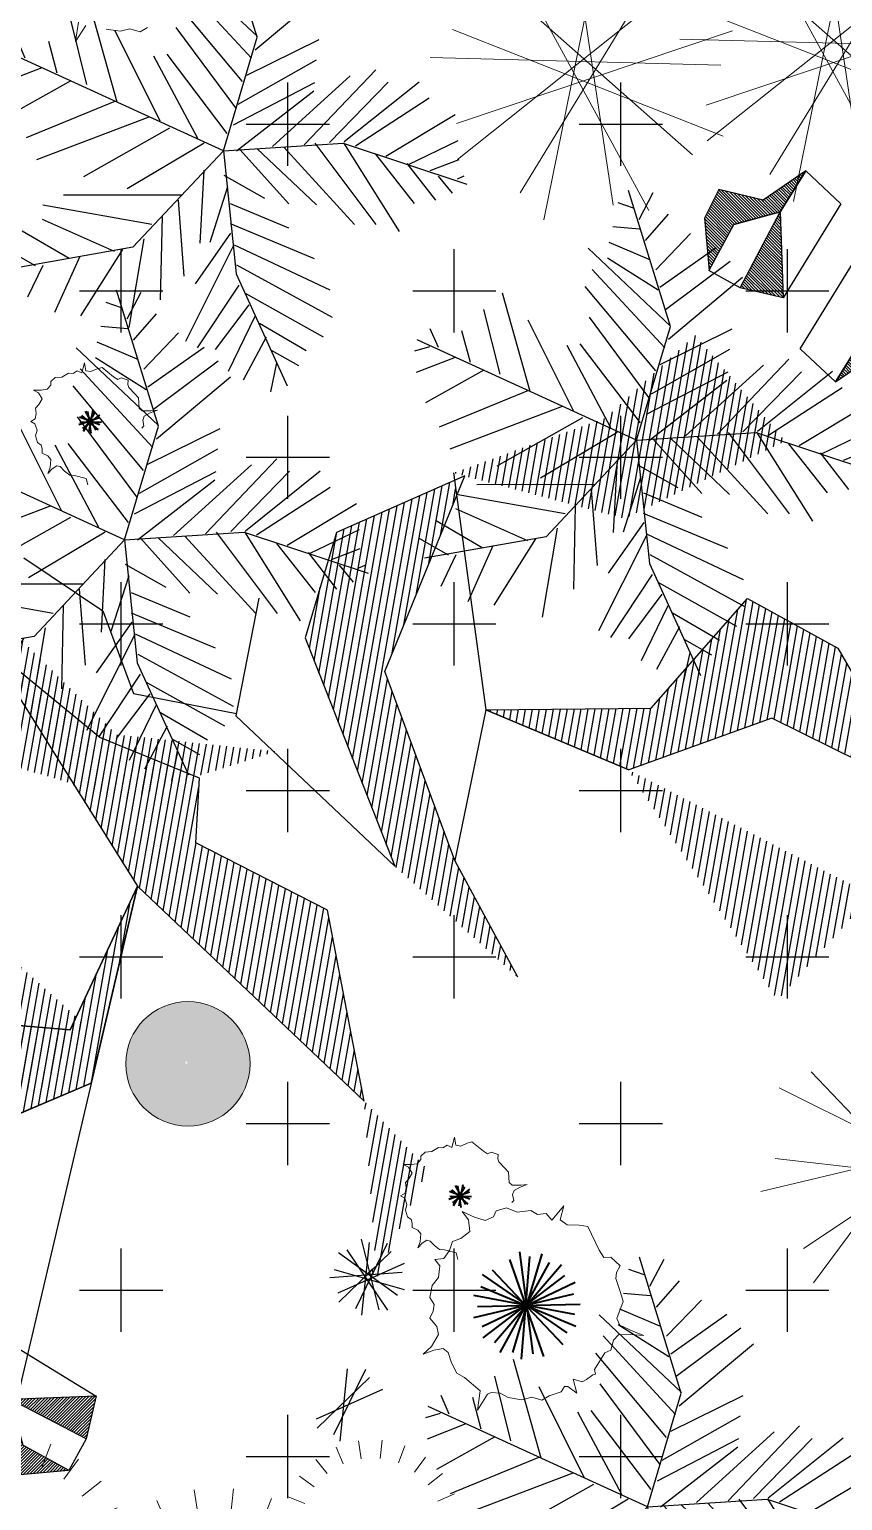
# Model space of a CAD drawing. Header units: millimetres. Extents: x 1933 to 24107, y 1228 to 18074.
# Drawn here: x 11360 to 12309, y 2559 to 4276 of the extents above; entities that cross this region are included whole.
import ezdxf

# ---------------------------------------------------------------- set-up
doc = ezdxf.new("R2010")
doc.units = ezdxf.units.MM
doc.layers.add('marc det', color=74, linetype='Continuous', lineweight=18)
doc.styles.add('ATTR', font='romans.shx', dxfattribs={"width": 0.8, "height": 0.470416})
pattern_1 = [(260.041842, (-11869.347, -26630.309), (-7.8804593, 1.3836046), [])]

# ---------------------------------------------------------------- blocks, each defined once
blk = doc.blocks.new('fff')
at = {"color": 93}
for p, q in [((80686.8, 24306.7), (80654.6, 24332.5)), ((80799.9, 23710.9), (80683.3, 24344.1)), ((80698.9, 24286.1), (80727, 24332.5)), ((80702.9, 24234.5), (80610.4, 24296.4)), ((80719, 24152), (80558.1, 24229.3)), ((80715, 24193.2), (80771.3, 24260.3)), ((80735.1, 24110.7), (80851.8, 24244.8)), ((80743.1, 24017.9), (80916.2, 24229.3)), ((80743.1, 24023), (80525.9, 24162.3)), ((80767.3, 23894.1), (80896, 24131.3)), ((81099.8, 23810.9), (81333.1, 24110.8)), ((81101.3, 23811.5), (81145.5, 24110.7)), ((81290.4, 24115.9), (81302.4, 24074.6)), ((80759.2, 23925), (80493.7, 24105.5)), ((81189.8, 24074.6), (81213.9, 23961.1)), ((81230, 24090.1), (81266.2, 24028.2)), ((80260.3, 23945.6), (80252.3, 24033.3)), ((80980.5, 23775.4), (81057, 24059.1)), ((81044.9, 23790.9), (81105.3, 24069.4)), ((81153.6, 24054), (81161.6, 23894.1)), ((81286.3, 24043.6), (81366.8, 24054)), ((80450.1, 23760.9), (80216.8, 23994.2)), ((80316.6, 24028.2), (80328.7, 23883.7)), ((80373, 24002.4), (80413.2, 23796.1)), ((80405.2, 24023), (80529.9, 23754.8)), ((80638.5, 23734.2), (80457.5, 23992.1)), ((80787.4, 23785.7), (80900.1, 24007.5)), ((80912.1, 23749.6), (80996.6, 24002.4)), ((81250.1, 23997.2), (81342.7, 23986.9)), ((80529.9, 23976.6), (80767.3, 23863.1)), ((80843.7, 23729), (80924.2, 23981.7)), ((80272.4, 23930.2), (80179.8, 23914.7)), ((81201.8, 23930.2), (81334.6, 23909.5)), ((81169.6, 23894.1), (81342.7, 23832.2)), ((80348.8, 23863.1), (80187.9, 23832.2)), ((80570.1, 23863.1), (80787.4, 23765.1)), ((81129.4, 23847.6), (81334.6, 23780.6)), ((80799.9, 23710.9), (81099.8, 23810.9)), ((81069.1, 23796.1), (81318.5, 23729)), ((80429.3, 23780.6), (80220.1, 23770.3)), ((80799.9, 23710.9), (80450.1, 23760.9)), ((81000.7, 23775.4), (81189.8, 23672.3)), ((80485.6, 23749.6), (80268.4, 23646.5)), ((80562.1, 23744.5), (80377, 23620.7)), ((80622.4, 23734.2), (80465.5, 23605.2)), ((80727, 23723.8), (80562.1, 23620.7)), ((80871.9, 23729), (81089.2, 23615.5)), ((80924.2, 23749.6), (81141.5, 23646.5)), ((80799.9, 23710.9), (80550, 23494.4)), ((80827.6, 23677.4), (80783.4, 23486.6)), ((80799.9, 23710.9), (80999.9, 23461)), ((80819.6, 23682.6), (81069.1, 23605.2)), ((80727, 23646.5), (80578.2, 23600)), ((80747.2, 23672.3), (80759.2, 23548.5)), ((80855.8, 23641.3), (80823.6, 23424.7)), ((80694.9, 23615.5), (80731.1, 23450.4)), ((80884, 23610.4), (81157.6, 23548.5)), ((80630.5, 23569.1), (80465.5, 23569.1)), ((80650.6, 23584.6), (80702.9, 23347.3)), ((80900.1, 23584.6), (80839.7, 23311.2)), ((80606.3, 23543.3), (80324.7, 23502)), ((80610.4, 23543.3), (80658.7, 23264.7)), ((80956.4, 23522.7), (80871.9, 23264.7)), ((80936.3, 23543.3), (81209.9, 23502)), ((80550, 23494.4), (80383.4, 23211.1)), ((80570.1, 23507.2), (80602.3, 23218.3)), ((80980.5, 23491.7), (81201.8, 23455.6)), ((80529.9, 23471.1), (80328.7, 23465.9)), ((80521.8, 23445.3), (80546, 23208)), ((81000.7, 23460.8), (80892, 23202.8)), ((80999.9, 23461), (81099.8, 23127.8)), ((81004.7, 23460.8), (81250.1, 23388.5)), ((80501.7, 23419.5), (80352.8, 23424.7)), ((81012.7, 23429.8), (81230, 23342.1)), ((80485.6, 23388.5), (80324.7, 23362.8)), ((80477.6, 23367.9), (80489.7, 23223.5)), ((81024.8, 23373.1), (80976.5, 23213.2)), ((80457.5, 23331.8), (80328.7, 23316.3)), ((81036.9, 23347.3), (81234, 23259.6)), ((80437.3, 23300.9), (80445.4, 23218.3)), ((81053, 23290.5), (81016.7, 23171.9)), ((81053, 23285.4), (81181.7, 23213.2)), ((80417.2, 23269.9), (80344.8, 23239)), ((81073.1, 23228.6), (81141.5, 23182.2)), ((81073.1, 23202.8), (81057, 23146.1)), ((81097.2, 23156.4), (81113.3, 23146.1))]:
    blk.add_line(p, q, dxfattribs=at)
at = {"color": 93, "style": 'ATTR', "width": 0.8, "flags": 9}
blk.add_attdef('ESTCODE', (80799.9, 23710.9), '', height=0.00304, dxfattribs=at)
blk = doc.blocks.new('pzzzzzzzzz')
at = {"layer": 'marc det', "color": 85, "lineweight": 0}
for p, q in [((-11.87, 110.3), (16.91, -81.7)), ((-29.44, -91.45), (9.18, 98.82)), ((56.07, 92.13), (-45.29, -73.45)), ((-75.6, 80.55), (69.86, -48.02)), ((40.62, -85.29), (-52.09, 85.29)), ((-87.07, -51.13), (64.82, 69.8)), ((90.33, -35.54), (-90.33, 35.54)), ((96.44, 34.53), (-87.65, -27.16)), ((-105.3, 16.8), (88.78, 11.81))]:
    blk.add_line(p, q, dxfattribs=at)
blk = doc.blocks.new('Tree Clump 1')
for p, q in [((35.416, 90.295), (33.513, 97.397)), ((42.83, 98.624), (42.83, 91.424)), ((50.244, 90.295), (52.148, 97.397)), ((28.462, 87.511), (24.83, 93.801)), ((57.198, 87.511), (60.83, 93.801)), ((22.519, 82.936), (17.374, 88.08)), ((63.142, 82.936), (68.286, 88.08)), ((17.938, 76.995), (11.653, 80.624)), ((67.722, 76.995), (74.007, 80.624)), ((14.976, 70.088), (8.057, 71.942)), ((70.684, 70.088), (77.603, 71.942)), ((0.83, 59.624), (0.83, 47.624)), ((6.83, 62.624), (14.03, 62.624)), ((78.83, 62.624), (71.63, 62.624)), ((-11.528, 45.743), (-14.699, 57.58)), ((13.188, 45.743), (16.359, 57.58)), ((70.684, 55.161), (77.603, 53.307)), ((-89.17, 47.624), (-89.17, 38.024)), ((-23.117, 41.102), (-29.17, 51.586)), ((24.777, 41.102), (30.83, 51.586)), ((67.722, 48.253), (74.007, 44.624)), ((-108.328, 32.806), (-113.17, 41.193)), ((-99.056, 36.519), (-101.593, 45.989)), ((-79.284, 36.519), (-76.746, 45.989)), ((-70.012, 32.806), (-65.17, 41.193)), ((-33.023, 33.477), (-41.596, 42.051)), ((34.683, 33.477), (43.256, 42.051)), ((63.142, 42.313), (68.286, 37.168)), ((57.198, 37.738), (60.83, 31.447)), ((-116.252, 26.706), (-123.111, 33.565)), ((-62.088, 26.706), (-55.229, 33.565)), ((-40.656, 23.576), (-51.132, 29.624)), ((42.316, 23.576), (52.792, 29.624)), ((-122.359, 18.786), (-130.739, 23.624)), ((-126.309, 9.575), (-135.534, 12.047)), ((-45.593, 12.063), (-57.125, 15.153)), ((47.253, 12.063), (58.785, 15.153)), ((-137.17, -0.376), (-127.57, -0.376)), ((-59.17, -0.376), (-47.17, -0.376)), ((60.83, -0.376), (48.83, -0.376)), ((-126.309, -10.327), (-135.534, -12.799)), ((-45.593, -12.815), (-57.125, -15.905)), ((47.253, -12.815), (58.785, -15.905)), ((-122.359, -19.538), (-130.739, -24.376)), ((-116.252, -27.458), (-123.111, -34.317)), ((-62.088, -27.458), (-55.229, -34.317)), ((-40.656, -24.328), (-51.132, -30.376)), ((42.316, -24.328), (52.792, -30.376)), ((-108.328, -33.558), (-113.17, -41.945)), ((-70.012, -33.558), (-65.17, -41.945)), ((-33.023, -34.229), (-41.596, -42.802)), ((34.683, -34.229), (43.256, -42.802)), ((-99.056, -37.271), (-101.593, -46.74)), ((-89.17, -48.376), (-89.17, -38.776)), ((-79.284, -37.271), (-76.746, -46.74)), ((-23.117, -41.854), (-29.17, -52.337)), ((-11.528, -46.495), (-14.699, -58.331)), ((13.188, -46.495), (16.359, -58.331)), ((24.777, -41.854), (30.83, -52.337)), ((0.83, -60.376), (0.83, -48.376))]:
    blk.add_line(p, q)
for points in [[(42.332, 62.85), (41.874, 61.676), (43.476, 62.263)], [(0, 0), (-0.763, -1.956), (1.907, -0.978)], [(-89.834, -0.075), (-90.444, -1.64), (-88.309, -0.857)]]:
    blk.add_lwpolyline(points, close=True)
at = {"style": 'ATTR', "width": 0.8, "flags": 9}
blk.add_attdef('ESTCODE', (0, 0), '', height=0.000432, dxfattribs=at)
blk = doc.blocks.new('stoun')
at = {"color": 49, "lineweight": -2}
for p, q in [((98342.5, 26377.7), (98557.9, 26728.3)), ((98569.6, 26407.8), (98557.4, 26728.3)), ((98675.1, 26608.8), (98557.4, 26726.5)), ((98679, 26616.2), (98569.8, 26725.4)), ((98682.9, 26623.7), (98584.6, 26722)), ((98686.8, 26631.1), (98599.4, 26718.5)), ((98671.2, 26601.4), (98557.9, 26714.7)), ((98667.3, 26593.9), (98558.3, 26702.9)), ((98663.4, 26586.5), (98558.8, 26691.1)), ((98659.5, 26579.1), (98559.2, 26679.3)), ((98655.6, 26571.6), (98559.7, 26667.5)), ((98690.7, 26638.5), (98614.1, 26715.1)), ((98694.6, 26646), (98628.9, 26711.7)), ((98698.5, 26653.4), (98643.6, 26708.3)), ((98702.4, 26660.8), (98658.4, 26704.8)), ((98706.3, 26668.3), (98673.2, 26701.4)), ((98710.2, 26675.7), (98687.9, 26698)), ((98714.1, 26683.1), (98702.7, 26694.5)), ((98718, 26690.6), (98717.5, 26691.1)), ((98718.2, 26690.9), (98835.7, 26626.9)), ((98651.7, 26564.2), (98560.1, 26655.7)), ((98647.8, 26556.8), (98560.6, 26644)), ((98643.9, 26549.3), (98561, 26632.2)), ((98640, 26541.9), (98561.5, 26620.4)), ((98636.1, 26534.5), (98561.9, 26608.6)), ((98837.4, 26593.8), (98824.6, 26606.6)), ((98836.3, 26606.3), (98828.6, 26614)), ((98835.2, 26618.7), (98832.6, 26621.3)), ((98632.2, 26527), (98562.4, 26596.8)), ((98628.3, 26519.6), (98562.8, 26585)), ((98624.4, 26512.2), (98563.3, 26573.3)), ((98620.5, 26504.7), (98563.7, 26561.5)), ((98845.1, 26506.8), (98796.6, 26555.3)), ((98844, 26519.2), (98800.6, 26562.6)), ((98842.9, 26531.7), (98804.6, 26570)), ((98841.8, 26544.1), (98808.6, 26577.3)), ((98840.7, 26556.5), (98812.6, 26584.6)), ((98839.6, 26569), (98816.6, 26592)), ((98838.5, 26581.4), (98820.6, 26599.3)), ((98616.6, 26497.3), (98564.2, 26549.7)), ((98612.7, 26489.9), (98564.6, 26537.9)), ((98608.8, 26482.4), (98565.1, 26526.1)), ((98604.9, 26475), (98565.5, 26514.3)), ((98601, 26467.6), (98566, 26502.6)), ((98844.4, 26416.8), (98764.6, 26496.6)), ((98848.2, 26424.4), (98768.6, 26503.9)), ((98851.7, 26432.2), (98772.6, 26511.3)), ((98850.6, 26444.7), (98776.6, 26518.6)), ((98849.5, 26457.1), (98780.6, 26525.9)), ((98848.4, 26469.5), (98784.6, 26533.3)), ((98847.3, 26482), (98788.6, 26540.6)), ((98846.2, 26494.4), (98792.6, 26548)), ((98597.1, 26460.1), (98566.4, 26490.8)), ((98593.2, 26452.7), (98566.9, 26479)), ((98589.3, 26445.3), (98567.3, 26467.2)), ((98585.4, 26437.8), (98567.8, 26455.4)), ((98581.5, 26430.4), (98568.2, 26443.6)), ((98569.6, 26407.8), (98741.6, 26454.3)), ((98803.5, 26333), (98694.9, 26441.7)), ((98807.2, 26340.7), (98703.8, 26444.1)), ((98811, 26348.3), (98712.7, 26446.5)), ((98814.7, 26355.9), (98721.7, 26448.9)), ((98818.4, 26363.5), (98730.6, 26451.3)), ((98822.1, 26371.1), (98739.5, 26453.7)), ((98825.8, 26378.7), (98744.6, 26459.9)), ((98829.6, 26386.3), (98748.6, 26467.3)), ((98833.3, 26394), (98752.6, 26474.6)), ((98837, 26401.6), (98756.6, 26481.9)), ((98840.7, 26409.2), (98760.6, 26489.3)), ((98473.4, 26254.3), (98569.6, 26407.8)), ((98601.5, 26342.4), (98556.7, 26387.2)), ((98608.2, 26347), (98561.1, 26394.2)), ((98615, 26351.6), (98565.4, 26401.1)), ((98577.6, 26423), (98568.7, 26431.9)), ((98573.7, 26415.5), (98569.1, 26420.1)), ((98569.8, 26408.1), (98569.6, 26408.3)), ((98621.7, 26356.2), (98570, 26407.9)), ((98628.4, 26360.8), (98578.9, 26410.3)), ((98638.2, 26362.3), (98587.8, 26412.7)), ((98653.2, 26358.7), (98596.8, 26415.1)), ((98668.1, 26355.1), (98605.7, 26417.5)), ((98683.1, 26351.5), (98614.6, 26420)), ((98698, 26347.8), (98623.5, 26422.4)), ((98713, 26344.2), (98632.4, 26424.8)), ((98728, 26340.6), (98641.4, 26427.2)), ((98742.9, 26337), (98650.3, 26429.6)), ((98757.9, 26333.3), (98659.2, 26432)), ((98772.8, 26329.7), (98668.1, 26434.4)), ((98787.8, 26326.1), (98677.1, 26436.8)), ((98799.8, 26325.4), (98686, 26439.2)), ((98473.4, 26254.3), (98342.5, 26377.7)), ((98547.8, 26305.4), (98521.8, 26331.4)), ((98554.5, 26310), (98526.1, 26338.4)), ((98561.2, 26314.7), (98530.5, 26345.4)), ((98567.9, 26319.3), (98534.9, 26352.3)), ((98574.6, 26323.9), (98539.2, 26359.3)), ((98581.4, 26328.5), (98543.6, 26366.3)), ((98588.1, 26333.1), (98548, 26373.2)), ((98594.8, 26337.7), (98552.3, 26380.2)), ((98500.8, 26273.1), (98491.2, 26282.7)), ((98507.5, 26277.7), (98495.6, 26289.6)), ((98514.2, 26282.3), (98499.9, 26296.6)), ((98520.9, 26287), (98504.3, 26303.6)), ((98527.6, 26291.6), (98508.7, 26310.5)), ((98534.3, 26296.2), (98513, 26317.5)), ((98541.1, 26300.8), (98517.4, 26324.5)), ((98473.9, 26254.6), (98473.7, 26254.8)), ((98480.6, 26259.3), (98478.1, 26261.8)), ((98487.3, 26263.9), (98482.5, 26268.7)), ((98494, 26268.5), (98486.8, 26275.7))]:
    blk.add_line(p, q, dxfattribs=at)
for points in [[(98557.4, 26728.3), (98718.2, 26690.9), (98569.6, 26407.8), (98557.4, 26728.3)], [(98473.4, 26254.3), (98632.6, 26363.7), (98798.8, 26323.4), (98851.7, 26431.7), (98834.7, 26625.1), (98741.6, 26454.3), (98569.6, 26407.8), (98473.4, 26254.3)]]:
    blk.add_lwpolyline(points, dxfattribs=at)

msp = doc.modelspace()

# ---------------------------------------------------------------- hatches: boundary and pattern name
at = {"lineweight": -2}
h = msp.add_hatch(dxfattribs=at)
h.set_pattern_fill('ANSI31', color=254, scale=2.52, angle=305.0418, style=0)
h.set_pattern_definition(pattern_1)
h.paths.add_polyline_path([(11854.8, 3758.5), (12032.7, 3822.5), (12137.1, 3919.4), (12242, 3795.7), (12054.9, 3705.3)])
h.paths.add_polyline_path([(11307.8, 3559.4), (11485.7, 3275.9), (11750.7, 3025), (11707.7, 3247.8), (11554, 3326.5), (11558.1, 3401.9), (11441.7, 3449.7)])
h.paths.add_polyline_path([(10654.2, 3745.6), (10813.1, 3776.7), (10908.7, 3855.8), (11009.1, 3994.9), (10910.7, 3721.8), (10749.9, 3688.1)])
h.paths.add_polyline_path([(10800.9, 4354.5), (10980.5, 4444.1), (11028, 4521.4), (11096, 4376.1), (11135.3, 4339.4), (11160.8, 4219.1), (10931.4, 4263.2)])
h.paths.add_polyline_path([(10650.1, 4006.9), (10463, 3799.6), (10209.4, 4028.5), (10419, 4020.6), (10505.8, 4081.5), (10561.1, 4168), (10646.2, 4105)])
at = {"lineweight": 25}
h = msp.add_hatch(dxfattribs=at)
h.set_pattern_fill('AR-CONC', color=41, scale=0.875, angle=54.9848, style=0)
h.set_pattern_definition([(104.98479, (-25370.17, -67868.48), (102.89173, 122.55552), [16.66875, -183.35625]), (49.9848, (-25370.17, -67868.48), (-154.61028, 70.66786), [13.335, -146.685]), (155.4358, (-25361.6, -67858.26), (-51.7176, 193.2234), [14.16625, -155.82875]), (101.169, (-25406.58, -67842.97), (166.22913, 173.1538), [25.0031, -275.0344]), (151.6204, (-25392.72, -67828.54), (-58.1178, 294.3546), [21.2494, -233.7431]), (46.1688, (-25406.58, -67842.97), (-58.1173, 294.3547), [20.0025, -220.0275]), (75.98479, (-25384.72, -67831.15), (149.40723, 57.30657), [16.66875, -183.35625]), (20.9848, (-25384.72, -67831.15), (-100.96474, 136.76405), [13.335, -146.685]), (126.4362, (-25372.27, -67826.37), (48.442, 194.07053), [14.16625, -155.82875]), (92.48479, (-25370.17, -67868.477), (-59.043542, 44.665888), [0, -144.907, 0, -148.9075, 0, -147.24062]), (62.48479, (-25370.17, -67868.48), (-38.24376, 98.18225), [0, -84.8995, 0, -141.57325, 0, -56.118125]), (22.48479, (-25398.61, -67909.07), (72.18128, 94.29135), [0, -55.5625, 0, -173.355, 0, -230.02875]), (12.48479, (-25411.36, -67927.27), (56.14991, 118.91891), [0, -72.23125, 0, -115.1255, 0, -163.35375])])
edge = h.paths.add_edge_path()
edge.add_ellipse((11219.9, 4313.3), major_axis=(-128.4, 128.4), ratio=1, start_angle=225, end_angle=585)
h = msp.add_hatch(dxfattribs=at)
h.set_pattern_fill('AR-CONC', color=6, scale=0.875, angle=54.9848, style=0)
h.set_pattern_definition([(104.98479, (-25315.29, -68228.96), (102.89173, 122.55552), [16.66875, -183.35625]), (49.9848, (-25315.29, -68228.96), (-154.61028, 70.66786), [13.335, -146.685]), (155.4358, (-25306.72, -68218.74), (-51.7176, 193.2234), [14.16625, -155.82875]), (101.169, (-25351.7, -68203.45), (166.22913, 173.1538), [25.0031, -275.0344]), (151.6204, (-25337.84, -68189.02), (-58.1178, 294.3546), [21.2494, -233.7431]), (46.1688, (-25351.7, -68203.45), (-58.1173, 294.3547), [20.0025, -220.0275]), (75.98479, (-25329.84, -68191.63), (149.40723, 57.30657), [16.66875, -183.35625]), (20.9848, (-25329.84, -68191.63), (-100.96474, 136.76405), [13.335, -146.685]), (126.4362, (-25317.39, -68186.85), (48.442, 194.07053), [14.16625, -155.82875]), (92.48479, (-25315.29, -68228.96), (-59.043542, 44.665888), [0, -144.907, 0, -148.9075, 0, -147.24062]), (62.48479, (-25315.29, -68228.96), (-38.24376, 98.18225), [0, -84.8995, 0, -141.57325, 0, -56.118125]), (22.48479, (-25343.73, -68269.55), (72.18128, 94.29135), [0, -55.5625, 0, -173.355, 0, -230.02875]), (12.48479, (-25356.48, -68287.75), (56.14991, 118.91891), [0, -72.23125, 0, -115.1255, 0, -163.35375])])
edge = h.paths.add_edge_path()
edge.add_ellipse((11274.8, 3952.8), major_axis=(-128.4, 128.4), ratio=1, start_angle=225, end_angle=585)
h = msp.add_hatch(dxfattribs=at)
h.set_pattern_fill('AR-CONC', color=151, scale=0.875, angle=54.9848, style=0)
h.set_pattern_definition([(104.98479, (-24889.33, -68284.6), (102.89173, 122.55552), [16.66875, -183.35625]), (49.9848, (-24889.33, -68284.6), (-154.61028, 70.66786), [13.335, -146.685]), (155.4358, (-24880.76, -68274.39), (-51.7176, 193.2234), [14.16625, -155.82875]), (101.169, (-24925.74, -68259.1), (166.22913, 173.1538), [25.0031, -275.0344]), (151.6204, (-24911.88, -68244.66), (-58.1178, 294.3546), [21.2494, -233.7431]), (46.1688, (-24925.74, -68259.1), (-58.1173, 294.3547), [20.0025, -220.0275]), (75.98479, (-24903.88, -68247.27), (149.40723, 57.30657), [16.66875, -183.35625]), (20.9848, (-24903.88, -68247.27), (-100.96474, 136.76405), [13.335, -146.685]), (126.4362, (-24891.43, -68242.49), (48.442, 194.07053), [14.16625, -155.82875]), (92.48479, (-24889.33, -68284.6), (-59.043542, 44.665888), [0, -144.907, 0, -148.9075, 0, -147.24062]), (62.48479, (-24889.33, -68284.6), (-38.24376, 98.18225), [0, -84.8995, 0, -141.57325, 0, -56.118125]), (22.48479, (-24917.77, -68325.19), (72.18128, 94.29135), [0, -55.5625, 0, -173.355, 0, -230.02875]), (12.48479, (-24930.52, -68343.39), (56.14991, 118.91891), [0, -72.23125, 0, -115.1255, 0, -163.35375])])
edge = h.paths.add_edge_path()
edge.add_ellipse((11700.8, 3897.2), major_axis=(-128.4, 128.4), ratio=1, start_angle=225, end_angle=585)
at = {"lineweight": -2}
h = msp.add_hatch(dxfattribs=at)
h.set_pattern_fill('ANSI31', color=254, scale=2.52, angle=305.0418, style=0)
h.set_pattern_definition(pattern_1)
h.paths.add_polyline_path([(11765.3, 2819.3), (11824.5, 2945), (11750.7, 3025)])
h.paths.add_polyline_path([(11151.5, 2926.8), (11431.8, 3046.1), (11485.7, 3275.9), (11407.2, 3108.2), (11291.2, 3118)])
h.paths.add_polyline_path([(12233.1, 3142.7), (12343.1, 3265.4), (12059.4, 3411.7)])
h.paths.add_polyline_path([(11892.7, 3482), (12085.5, 3483.8), (12198.3, 3612), (12303.6, 3553.9), (12400.6, 3386), (12226.6, 3472.3), (12059.4, 3411.7)])
h.paths.add_polyline_path([(9782.3, 3575.5), (10087.7, 3836.9), (10326, 3803.2), (10184.9, 3810.6)])
h.paths.add_polyline_path([(10128.9, 3340.2), (10307.6, 3568.3), (10419.1, 3642.4), (10371.1, 3489)])
h.paths.add_polyline_path([(10729.8, 3397.4), (10625.8, 3454.2), (10543.8, 3411.4), (10378.2, 3397.4), (10379.6, 3169.6), (10186.6, 3016.5), (10390.3, 3007.9), (10537.7, 3295.6)])
h.paths.add_polyline_path([(10626.4, 2699.5), (10614.9, 2972.6), (10721.7, 3038.1), (10715.4, 3154.8), (10783.1, 3260.4), (10836.4, 3123.3)])
h = msp.add_hatch(dxfattribs=at)
h.set_pattern_fill('ANSI31', color=36, scale=2.52, angle=305.0418, style=0)
h.set_pattern_definition([(260.041842, (-11791.06, -26063.631), (-7.8804593, 1.3836046), [])])
h.paths.add_polyline_path([(11774.7, 3526.5), (11856.4, 3306.1), (11930.1, 3169.5), (11786.2, 3299.4), (11681.6, 3566), (11718.1, 3689.1), (11856, 3749.7), (11858.5, 3731.4)])
h = msp.add_hatch(dxfattribs=at)
h.set_pattern_fill('ANSI31', color=254, scale=2.52, angle=305.0418, style=0)
h.set_pattern_definition(pattern_1)
h.paths.add_polyline_path([(11241.3, 3279.2), (11423.7, 3115.2), (11367.1, 3030.7), (11274.7, 3092.5), (11114.1, 3299.1), (11119.3, 3485.9), (11082.5, 3652.4), (11212.3, 3389.9)])
h.paths.add_polyline_path([(11461.7, 3452.9), (11646.9, 3433.3), (11473, 3377.5), (11255, 3441.1), (11082.5, 3652.4), (11329.1, 3584.6)])
at = {"lineweight": 25}
h = msp.add_hatch(dxfattribs=at)
h.set_pattern_fill('AR-CONC', color=6, scale=0.875, angle=54.9848, style=0)
h.set_pattern_definition([(104.98479, (-24614.42, -68902.08), (102.89173, 122.55552), [16.66875, -183.35625]), (49.9848, (-24614.42, -68902.08), (-154.61028, 70.66786), [13.335, -146.685]), (155.4358, (-24605.85, -68891.87), (-51.7176, 193.2234), [14.16625, -155.82875]), (101.169, (-24650.83, -68876.57), (166.22913, 173.1538), [25.0031, -275.0344]), (151.6204, (-24636.97, -68862.14), (-58.1178, 294.3546), [21.2494, -233.7431]), (46.1688, (-24650.83, -68876.57), (-58.1173, 294.3547), [20.0025, -220.0275]), (75.98479, (-24628.97, -68864.75), (149.40723, 57.30657), [16.66875, -183.35625]), (20.9848, (-24628.97, -68864.75), (-100.96474, 136.76405), [13.335, -146.685]), (126.4362, (-24616.52, -68859.97), (48.442, 194.07053), [14.16625, -155.82875]), (92.48479, (-24614.42, -68902.08), (-59.043542, 44.665888), [0, -144.907, 0, -148.9075, 0, -147.24062]), (62.48479, (-24614.42, -68902.08), (-38.24376, 98.18225), [0, -84.8995, 0, -141.57325, 0, -56.118125]), (22.48479, (-24642.86, -68942.67), (72.18128, 94.29135), [0, -55.5625, 0, -173.355, 0, -230.02875]), (12.48479, (-24655.61, -68960.87), (56.14991, 118.91891), [0, -72.23125, 0, -115.1255, 0, -163.35375])])
edge = h.paths.add_edge_path()
edge.add_ellipse((11975.7, 3279.7), major_axis=(128.4, 128.4), ratio=1, start_angle=315, end_angle=675)
h = msp.add_hatch(dxfattribs=at)
h.set_pattern_fill('AR-CONC', color=151, scale=0.875, angle=54.9848, style=0)
h.set_pattern_definition([(104.98479, (-24165.4, -68953.65), (102.89173, 122.55552), [16.66875, -183.35625]), (49.9848, (-24165.4, -68953.65), (-154.61028, 70.66786), [13.335, -146.685]), (155.4358, (-24156.82, -68943.44), (-51.7176, 193.2234), [14.16625, -155.82875]), (101.169, (-24201.8, -68928.14), (166.22913, 173.1538), [25.0031, -275.0344]), (151.6204, (-24187.95, -68913.71), (-58.1178, 294.3546), [21.2494, -233.7431]), (46.1688, (-24201.8, -68928.14), (-58.1173, 294.3547), [20.0025, -220.0275]), (75.98479, (-24179.95, -68916.32), (149.40723, 57.30657), [16.66875, -183.35625]), (20.9848, (-24179.95, -68916.32), (-100.96474, 136.76405), [13.335, -146.685]), (126.4362, (-24167.5, -68911.54), (48.442, 194.07053), [14.16625, -155.82875]), (92.48479, (-24165.396, -68953.65), (-59.043542, 44.665888), [0, -144.907, 0, -148.9075, 0, -147.24062]), (62.48479, (-24165.396, -68953.65), (-38.24376, 98.18225), [0, -84.8995, 0, -141.57325, 0, -56.118125]), (22.48479, (-24193.834, -68994.24), (72.18128, 94.29135), [0, -55.5625, 0, -173.355, 0, -230.02875]), (12.48479, (-24206.59, -69012.44), (56.14991, 118.91891), [0, -72.23125, 0, -115.1255, 0, -163.35375])])
edge = h.paths.add_edge_path()
edge.add_ellipse((12424.7, 3228.1), major_axis=(-128.4, 128.4), ratio=1, start_angle=225, end_angle=585)
h = msp.add_hatch(dxfattribs=at)
h.set_pattern_fill('AR-CONC', color=41, scale=0.875, angle=54.9848, style=0)
h.set_pattern_definition([(104.98479, (-24561.1, -69156.58), (102.89173, 122.55552), [16.66875, -183.35625]), (49.9848, (-24561.1, -69156.58), (-154.61028, 70.66786), [13.335, -146.685]), (155.4358, (-24552.52, -69146.37), (-51.7176, 193.2234), [14.16625, -155.82875]), (101.169, (-24597.5, -69131.07), (166.22913, 173.1538), [25.0031, -275.0344]), (151.6204, (-24583.65, -69116.64), (-58.1178, 294.3546), [21.2494, -233.7431]), (46.1688, (-24597.5, -69131.07), (-58.1173, 294.3547), [20.0025, -220.0275]), (75.98479, (-24575.65, -69119.25), (149.40723, 57.30657), [16.66875, -183.35625]), (20.9848, (-24575.65, -69119.25), (-100.96474, 136.76405), [13.335, -146.685]), (126.4362, (-24563.2, -69114.47), (48.442, 194.07053), [14.16625, -155.82875]), (92.48479, (-24561.096, -69156.58), (-59.043542, 44.665888), [0, -144.907, 0, -148.9075, 0, -147.24062]), (62.48479, (-24561.1, -69156.58), (-38.24376, 98.18225), [0, -84.8995, 0, -141.57325, 0, -56.118125]), (22.48479, (-24589.534, -69197.17), (72.18128, 94.29135), [0, -55.5625, 0, -173.355, 0, -230.02875]), (12.48479, (-24602.29, -69215.37), (56.14991, 118.91891), [0, -72.23125, 0, -115.1255, 0, -163.35375])])
edge = h.paths.add_edge_path()
edge.add_ellipse((12029, 3025.2), major_axis=(-128.4, 128.4), ratio=1, start_angle=225, end_angle=585)
h = msp.add_hatch(dxfattribs=at)
h.set_pattern_fill('AR-CONC', color=151, scale=0.875, angle=54.9848, style=0)
h.set_pattern_definition([(104.98479, (-25046.16, -69287.5), (102.89173, 122.55552), [16.66875, -183.35625]), (49.9848, (-25046.16, -69287.5), (-154.61028, 70.66786), [13.335, -146.685]), (155.4358, (-25037.59, -69277.28), (-51.7176, 193.2234), [14.16625, -155.82875]), (101.169, (-25082.57, -69262), (166.22913, 173.1538), [25.0031, -275.0344]), (151.6204, (-25068.72, -69247.56), (-58.1178, 294.3546), [21.2494, -233.7431]), (46.1688, (-25082.57, -69262), (-58.1173, 294.3547), [20.0025, -220.0275]), (75.98479, (-25060.72, -69250.16), (149.40723, 57.30657), [16.66875, -183.35625]), (20.9848, (-25060.72, -69250.16), (-100.96474, 136.76405), [13.335, -146.685]), (126.4362, (-25048.27, -69245.39), (48.442, 194.07053), [14.16625, -155.82875]), (92.48479, (-25046.165, -69287.496), (-59.043542, 44.665888), [0, -144.907, 0, -148.9075, 0, -147.24062]), (62.48479, (-25046.165, -69287.496), (-38.24376, 98.18225), [0, -84.8995, 0, -141.57325, 0, -56.118125]), (22.48479, (-25074.603, -69328.087), (72.18128, 94.29135), [0, -55.5625, 0, -173.355, 0, -230.02875]), (12.48479, (-25087.36, -69346.29), (56.14991, 118.91891), [0, -72.23125, 0, -115.1255, 0, -163.35375])])
edge = h.paths.add_edge_path()
edge.add_ellipse((11544, 2894.3), major_axis=(-128.4, 128.4), ratio=1, start_angle=225, end_angle=585)
h = msp.add_hatch(dxfattribs=at)
h.set_pattern_fill('AR-CONC', color=6, scale=0.875, angle=54.9848, style=0)
h.set_pattern_definition([(104.98479, (-24974.32, -69358.07), (102.89173, 122.55552), [16.66875, -183.35625]), (49.9848, (-24974.32, -69358.07), (-154.61028, 70.66786), [13.335, -146.685]), (155.4358, (-24965.74, -69347.85), (-51.7176, 193.2234), [14.16625, -155.82875]), (101.169, (-25010.72, -69332.56), (166.22913, 173.1538), [25.0031, -275.0344]), (151.6204, (-24996.87, -69318.13), (-58.1178, 294.3546), [21.2494, -233.7431]), (46.1688, (-25010.72, -69332.56), (-58.1173, 294.3547), [20.0025, -220.0275]), (75.98479, (-24988.87, -69320.73), (149.40723, 57.30657), [16.66875, -183.35625]), (20.9848, (-24988.87, -69320.73), (-100.96474, 136.76405), [13.335, -146.685]), (126.4362, (-24976.42, -69315.96), (48.442, 194.07053), [14.16625, -155.82875]), (92.48479, (-24974.317, -69358.065), (-59.043542, 44.665888), [0, -144.907, 0, -148.9075, 0, -147.24062]), (62.48479, (-24974.32, -69358.065), (-38.24376, 98.18225), [0, -84.8995, 0, -141.57325, 0, -56.118125]), (22.48479, (-25002.755, -69398.656), (72.18128, 94.29135), [0, -55.5625, 0, -173.355, 0, -230.02875]), (12.48479, (-25015.51, -69416.86), (56.14991, 118.91891), [0, -72.23125, 0, -115.1255, 0, -163.35375])])
edge = h.paths.add_edge_path()
edge.add_ellipse((11615.8, 2823.7), major_axis=(-128.4, 128.4), ratio=1, start_angle=225, end_angle=585)
h = msp.add_hatch()
h.set_pattern_fill('CROSS', color=92, scale=50, style=0)
h.set_pattern_definition([(0, (-364657.85, -207469.06), (317.5, 317.5), [158.75, -476.25]), (90, (-364578.47, -207548.43), (-317.5, 317.5), [158.75, -476.25])])
h.paths.add_polyline_path([(13931.5, 1697.3, 0.355067), (14810.5, 2320.2), (6411.1, 2645.5), (6404.5, 2306.3, 0.425509), (6830.8, 1927.7), (8019, 1872)])
at = {"layer": 'marc det', "lineweight": 40}
h = msp.add_hatch(color=72, dxfattribs=at)
edge = h.paths.add_edge_path()
edge.add_ellipse((11544.7, 3068.5), major_axis=(-51.3, 51.3), ratio=1, start_angle=-33.3063, end_angle=146.6937)
edge.add_ellipse((11544.7, 3068.5), major_axis=(51.3, 51.3), ratio=1, start_angle=236.6937, end_angle=416.6937)
h.paths.add_polyline_path([(11544.7, 3068.5), (11541.6, 3069), (11542.5, 3072)], flags=16)
h.paths.add_polyline_path([(11541.6, 3069), (11541.6, 3069), (11541.6, 3069), (11541.6, 3069)], flags=24)

# ---------------------------------------------------------------- linework, layer by layer
at = {"color": 82}
for p, q in [((11661.3, 4117), (11661.3, 4214.2)), ((12050.2, 4117), (12050.2, 4214.2)), ((11612.7, 4165.6), (11709.9, 4165.6)), ((12001.6, 4165.6), (12098.9, 4165.6)), ((11466.8, 3922.5), (11466.8, 4019.8)), ((11855.8, 3922.5), (11855.8, 4019.8)), ((12244.7, 3922.5), (12244.7, 4019.8)), ((11418.2, 3971.1), (11515.5, 3971.1)), ((11807.2, 3971.1), (11904.4, 3971.1)), ((12196.1, 3971.1), (12293.3, 3971.1)), ((12050.2, 3728.1), (12050.2, 3825.3)), ((11612.7, 3776.7), (11709.9, 3776.7)), ((12001.6, 3776.7), (12098.9, 3776.7)), ((11466.8, 3533.6), (11466.8, 3630.8)), ((11855.8, 3533.6), (11855.8, 3630.8)), ((12244.7, 3533.6), (12244.7, 3630.8)), ((11418.2, 3582.2), (11515.5, 3582.2)), ((11807.2, 3582.2), (11904.4, 3582.2)), ((12196.1, 3582.2), (12293.3, 3582.2)), ((11661.3, 3339.1), (11661.3, 3436.3)), ((12050.2, 3339.1), (12050.2, 3436.3)), ((11612.7, 3387.7), (11709.9, 3387.7)), ((12001.6, 3387.7), (12098.9, 3387.7)), ((11466.8, 3144.6), (11466.8, 3241.9)), ((11855.8, 3144.6), (11855.8, 3241.9)), ((12244.7, 3144.6), (12244.7, 3241.9)), ((11418.2, 3193.3), (11515.5, 3193.3)), ((11807.2, 3193.3), (11904.4, 3193.3)), ((12196.1, 3193.3), (12293.3, 3193.3)), ((11661.3, 2950.2), (11661.3, 3047.4)), ((12050.2, 2950.2), (12050.2, 3047.4)), ((11612.7, 2998.8), (11709.9, 2998.8)), ((12001.6, 2998.8), (12098.9, 2998.8)), ((11466.8, 2755.7), (11466.8, 2852.9)), ((11855.8, 2755.7), (11855.8, 2852.9)), ((12244.7, 2755.7), (12244.7, 2852.9)), ((11418.2, 2804.3), (11515.5, 2804.3)), ((11807.2, 2804.3), (11904.4, 2804.3)), ((12196.1, 2804.3), (12293.3, 2804.3)), ((11661.3, 2561.2), (11661.3, 2658.5)), ((12050.2, 2561.2), (12050.2, 2658.5)), ((11612.7, 2609.9), (11709.9, 2609.9)), ((12001.6, 2609.9), (12098.9, 2609.9))]:
    msp.add_line(p, q, dxfattribs=at)
at = {"color": 6}
msp.add_line((11661.3, 3728.1), (11661.3, 3825.3), dxfattribs=at)
at = {"color": 36, "lineweight": -2}
for p, q in [((11854.8, 3758.5), (11892.7, 3482)), ((11353, 3659.2), (11445.4, 3597.4)), ((11627.5, 3612.3), (11600.8, 3474.9)), ((11892.7, 3482), (11856.4, 3306.1)), ((11892.7, 3482), (12059.4, 3411.7)), ((11485.7, 3275.9), (11340, 2654.2)), ((11485.7, 3275.9), (11750.7, 3025)), ((11431.8, 3046.1), (11151.5, 2926.8))]:
    msp.add_line(p, q, dxfattribs=at)
at = {"color": 3}
for p, q in [((11777.4, 2858.7), (11740.2, 2782.3)), ((11747.1, 2863.8), (11767.7, 2781.4)), ((11747.9, 2775.2), (11756.7, 2859.7)), ((11797.4, 2835.3), (11719.8, 2800.7)), ((11720.5, 2848.1), (11789.3, 2798.3)), ((11721.1, 2790.3), (11782.1, 2849.4)), ((11778.1, 2780.8), (11730.6, 2851.2)), ((11710.3, 2819.1), (11795, 2825.1)), ((11797.7, 2804.6), (11716, 2827.9)), ((11695.6, 2643.1), (11756.6, 2702.1)), ((11751.9, 2711.5), (11714.7, 2635.1)), ((11722.4, 2627.9), (11731.2, 2712.4)), ((11771.9, 2688.1), (11694.3, 2653.5))]:
    msp.add_line(p, q, dxfattribs=at)
at = {"color": 36, "lineweight": -2}
for points in [[(11930.1, 3169.5), (11856.4, 3306.1), (11774.7, 3526.5), (11868.2, 3755), (11718.1, 3689.1), (11681.6, 3566), (11786.2, 3299.4), (11600.8, 3474.9)], [(11892.7, 3482), (12085.5, 3483.8), (12198.3, 3612), (12303.6, 3553.9), (12400.6, 3386), (12226.6, 3472.3), (12059.4, 3411.7), (11892.7, 3482)], [(11445.4, 3597.4), (11481.2, 3500.8), (11601.3, 3477.5)], [(11307.8, 3559.4), (11485.7, 3275.9), (11750.7, 3025), (11707.7, 3247.8), (11554, 3326.5), (11558.1, 3401.9), (11441.7, 3449.7), (11307.8, 3559.4)], [(11151.5, 2926.8), (11291.2, 3118), (11407.2, 3108.2), (11485.7, 3275.9)], [(11151.5, 2926.8), (11431.8, 3046.1), (11485.7, 3275.9), (11407.2, 3108.2), (11291.2, 3118), (11151.5, 2926.8)]]:
    msp.add_lwpolyline(points, dxfattribs=at)
at = {"color": 3}
msp.add_lwpolyline([(11761, 2822.7), (11760.1, 2829.2), (11754.4, 2823.4)], close=True, dxfattribs=at)
at = {"layer": 'marc det', "color": 85, "lineweight": 40}
for p, q in [((11433.8, 3831.6), (11429, 3806.5)), ((11417.4, 3814.9), (11441.5, 3823.2)), ((11418.1, 3824.1), (11441.9, 3815)), ((11443.9, 3817.4), (11418.4, 3817.9)), ((11440.1, 3809), (11420.8, 3825.7)), ((11441.4, 3826.3), (11421.6, 3810.3)), ((11422.8, 3807.4), (11435.9, 3829.2)), ((11424.6, 3830.7), (11437, 3808.4)), ((11431.7, 3805.1), (11427.7, 3830.2)), ((11872, 2904.8), (11852.8, 2921.5)), ((11873.4, 2922.1), (11853.6, 2906)), ((11854.8, 2903.1), (11867.9, 2925)), ((11856.6, 2926.4), (11869, 2904.2)), ((11863.7, 2900.8), (11859.7, 2926)), ((11865.8, 2927.3), (11860.9, 2902.3)), ((11849.4, 2910.6), (11873.5, 2919)), ((11850.1, 2919.8), (11873.9, 2910.7)), ((11875.9, 2913.2), (11850.4, 2913.6)), ((11909.4, 2731.3), (11966.8, 2836.7)), ((11960.4, 2726.9), (11920.5, 2840.2)), ((11958.1, 2846.6), (11923.8, 2731.5)), ((11932, 2848.8), (11947.5, 2729.7)), ((11934.4, 2723.7), (11944, 2843.4)), ((11888.2, 2822.4), (11987, 2754.2)), ((11889.6, 2748.4), (11985, 2821.4)), ((11982.8, 2740.4), (11900.3, 2827.6)), ((11981, 2833.9), (11902.9, 2742.7)), ((11997.7, 2761.9), (11886.9, 2808)), ((11996.8, 2813), (11888.3, 2761.5)), ((11878, 2798.3), (11996, 2776.2)), ((11878.5, 2772.1), (11995.3, 2800)), ((12002.7, 2787.6), (11882.7, 2784.6))]:
    msp.add_line(p, q, dxfattribs=at)
at = {"layer": 'marc det', "color": 82}
for points in [[(11416.9, 4284.8), (11413.6, 4262.2), (11425.4, 4280.9)], [(11449.4, 4276.8), (11465.6, 4274.4), (11477, 4277.1), (11488.8, 4273.7), (11497.4, 4278.8)], [(11490.8, 3810.7), (11493.2, 3813.3), (11491.9, 3820.1), (11493.5, 3824.8), (11500.8, 3828.5), (11509, 3831.7), (11501.6, 3831.1), (11491.4, 3831.1), (11487.8, 3834.2), (11486.9, 3846.2), (11482.8, 3850.9), (11475.8, 3858.2), (11474.6, 3861.8), (11475, 3867), (11466.8, 3869.6), (11462.8, 3867.5), (11457.9, 3870.6), (11444.4, 3881.5), (11438.7, 3879.9), (11431.3, 3876.8), (11425.6, 3877.8), (11424, 3887.2), (11420.8, 3875.2), (11415.4, 3877.7), (11410.6, 3874.6), (11405.3, 3875.1), (11397.6, 3870.3), (11389.8, 3869.8), (11384.5, 3865.1), (11384.6, 3860.9), (11380.5, 3856.2), (11373.2, 3855.1), (11364.2, 3855), (11370.3, 3851.9), (11374.4, 3845.2), (11370.8, 3838.3), (11366.8, 3834.2), (11367.6, 3827.9), (11366.4, 3821.6), (11361.1, 3818.5), (11366, 3815.9), (11368.5, 3808.6), (11366.9, 3801.8), (11369, 3793.9), (11373.5, 3790.8), (11374.7, 3786.7), (11374.7, 3781.4), (11381.3, 3778.3), (11384.6, 3774.2), (11383.8, 3764.8), (11381, 3758), (11386.2, 3763.2), (11391.5, 3766.9), (11395.6, 3765.9), (11400.5, 3760.7), (11406.7, 3756), (11412.4, 3755.5), (11425.8, 3751.9), (11428, 3744.5)], [(11922.8, 2906.5), (11925.1, 2909.1), (11923.9, 2915.9), (11925.5, 2920.6), (11932.8, 2924.3), (11940.9, 2927.5), (11933.6, 2926.9), (11923.4, 2926.8), (11919.7, 2930), (11918.9, 2942), (11914.8, 2946.7), (11907.8, 2953.9), (11906.6, 2957.6), (11907, 2962.8), (11898.8, 2965.4), (11894.7, 2963.3), (11889.8, 2966.4), (11876.3, 2977.3), (11870.6, 2975.7), (11863.3, 2972.5), (11857.6, 2973.5), (11855.9, 2982.9), (11852.7, 2970.9), (11847.4, 2973.5), (11842.5, 2970.3), (11837.2, 2970.8), (11829.5, 2966.1), (11821.8, 2965.5), (11816.5, 2960.8), (11816.5, 2956.6), (11812.5, 2951.9), (11805.2, 2950.8), (11796.2, 2950.8), (11802.3, 2947.7), (11806.4, 2940.9), (11802.8, 2934.1), (11798.7, 2929.9), (11799.6, 2923.6), (11798.4, 2917.4), (11793.1, 2914.2), (11798, 2911.6), (11800.5, 2904.3), (11798.9, 2897.5), (11801, 2889.7), (11805.5, 2886.6), (11806.7, 2882.4), (11806.7, 2877.2), (11813.3, 2874.1), (11816.5, 2869.9), (11815.8, 2860.5), (11813, 2853.7), (11818.2, 2859), (11823.5, 2862.6), (11827.6, 2861.6), (11832.5, 2856.4), (11838.6, 2851.8), (11844.3, 2851.3), (11857.8, 2847.7), (11860, 2840.2)]]:
    msp.add_lwpolyline(points, dxfattribs=at)
at = {"layer": 'marc det', "color": 85}
for points in [[(11428.6, 3819), (11427.3, 3817.5), (11429.8, 3817.5)], [(11860.5, 2914.8), (11859.3, 2913.2), (11861.8, 2913.2)]]:
    msp.add_lwpolyline(points, close=True, dxfattribs=at)
at = {"layer": 'marc det', "color": 82}
msp.add_lwpolyline([(11983.6, 2902.5), (11969.6, 2885.8), (11963.1, 2893.8), (11953.1, 2892.5), (11945, 2897.2), (11929.3, 2895.4), (11916.6, 2900.3), (11904.7, 2896.7), (11901.7, 2890), (11891.7, 2885.6), (11879.3, 2889.3), (11865.1, 2895.9), (11872.5, 2886.4), (11874, 2872.6), (11863.2, 2864.6), (11853.6, 2860.9), (11850.3, 2850.4), (11843.7, 2841.3), (11833, 2840.2), (11838.9, 2832.5), (11837.4, 2819.1), (11829.8, 2809.5), (11827.3, 2795.5), (11832.1, 2787.3), (11831, 2779.7), (11827.1, 2771.4), (11835.2, 2761.7), (11837.3, 2752.6), (11829.1, 2738.3), (11819.6, 2729.6), (11831.8, 2734), (11842.9, 2735.9), (11848.6, 2731.3), (11852.5, 2719.4), (11858.8, 2707.4), (11867.5, 2702.4), (11886.1, 2686.7), (11882.8, 2664.1), (11894.6, 2682.8), (11898.7, 2684.9), (11909.3, 2684.1), (11918.6, 2678.8), (11934.8, 2676.3), (11946.2, 2679.1), (11958, 2675.6), (11966.6, 2680.7), (11980.6, 2685.3), (11984.3, 2691.7), (11988.3, 2691.8), (11998.8, 2684), (11994.4, 2700.1), (12004.9, 2697.2), (12010.1, 2699.9), (12017.4, 2705.5), (12020.8, 2706), (12019.5, 2711.7), (12031.6, 2731.2), (12038.5, 2734.1), (12041.5, 2745.8), (12047.6, 2752), (12061.9, 2752.4), (12077.1, 2751.4), (12065.1, 2756), (12048.9, 2763.5), (12045.4, 2771.2), (12052.9, 2790.8), (12049.9, 2801.3), (12044.3, 2818), (12045, 2824.7), (12049.5, 2832.7), (12038.5, 2842.8), (12030.5, 2842.5), (12025, 2851.1), (12011.8, 2878.4), (12001.5, 2880.1), (11987.6, 2880.5), (11979.3, 2886.4)], close=True, dxfattribs=at)
at = {"layer": 'marc det', "color": 3}
msp.add_circle((11544.7, 3068.5), 72.6, dxfattribs=at)

# ---------------------------------------------------------------- block references
at = {"color": 92}
for p, xscale, yscale, zscale, rotation in [((-201.5, -30769.1), 0.4374999999358067, 0.4374999999358067, 0.4374999999358067, 54.98478977418057), ((281, -31107.1), 0.4374999999358067, 0.4374999999358067, 0.4374999999358067, 54.98478977418057), ((-316.9, -31223.4), 0.4374999999358067, 0.4374999999358067, 0.4374999999358067, 54.98478977418057), ((34033.5, -25387.7), 0.4374999999118862, 0.4374999999118862, 0.4374999999118862, 112.2271284392785), ((843.1, -32331.5), 0.4374999999358067, 0.4374999999358067, 0.4374999999358067, 54.98478977418057), ((293.6, -32352.6), 0.4374999999358067, 0.4374999999358067, 0.4374999999358067, 54.98478977418057)]:
    msp.add_blockref('fff', p, dxfattribs=dict(at, xscale=xscale, yscale=yscale, zscale=zscale, rotation=rotation))
at = {"lineweight": 20, "xscale": 1.749999999697138, "yscale": 1.749999999697138, "zscale": 1.75}
for p in [(12303.4, 4235.6), (12011.8, 4214.1)]:
    msp.add_blockref('pzzzzzzzzz', p, dxfattribs=at)
at = {"color": 46, "xscale": 0.3125000000181899, "yscale": 0.3125000000181899, "zscale": 0.3125000000181899, "rotation": 180}
msp.add_blockref('stoun', (43039.1, 12315.7), dxfattribs=at)
at = {"color": 34, "xscale": 0.3125000000181899, "yscale": 0.3125000000181899, "zscale": 0.3125000000181899}
msp.add_blockref('stoun', (-18472.2, -4339.8), dxfattribs=at)
at = {"lineweight": 20, "xscale": 1.749999999717133, "yscale": 1.749999999717133, "zscale": 1.75, "rotation": 54.98478977539997}
msp.add_blockref('pzzzzzzzzz', (12405, 2946.8), dxfattribs=at)
at = {"color": 8, "xscale": 0.3125000000181899, "yscale": 0.3125000000181899, "zscale": 0.3125000000181899, "rotation": 270}
msp.add_blockref('stoun', (3084.8, 33479.9), dxfattribs=at)
at = {"layer": 'marc det', "color": 3, "xscale": 2.920772651206308, "yscale": 2.920772651206308, "zscale": 2.920772652073434, "rotation": 338.5893274531307}
msp.add_blockref('Tree Clump 1', (11576.5, 2399.8), dxfattribs=at)

doc.saveas('drawing.dxf')
